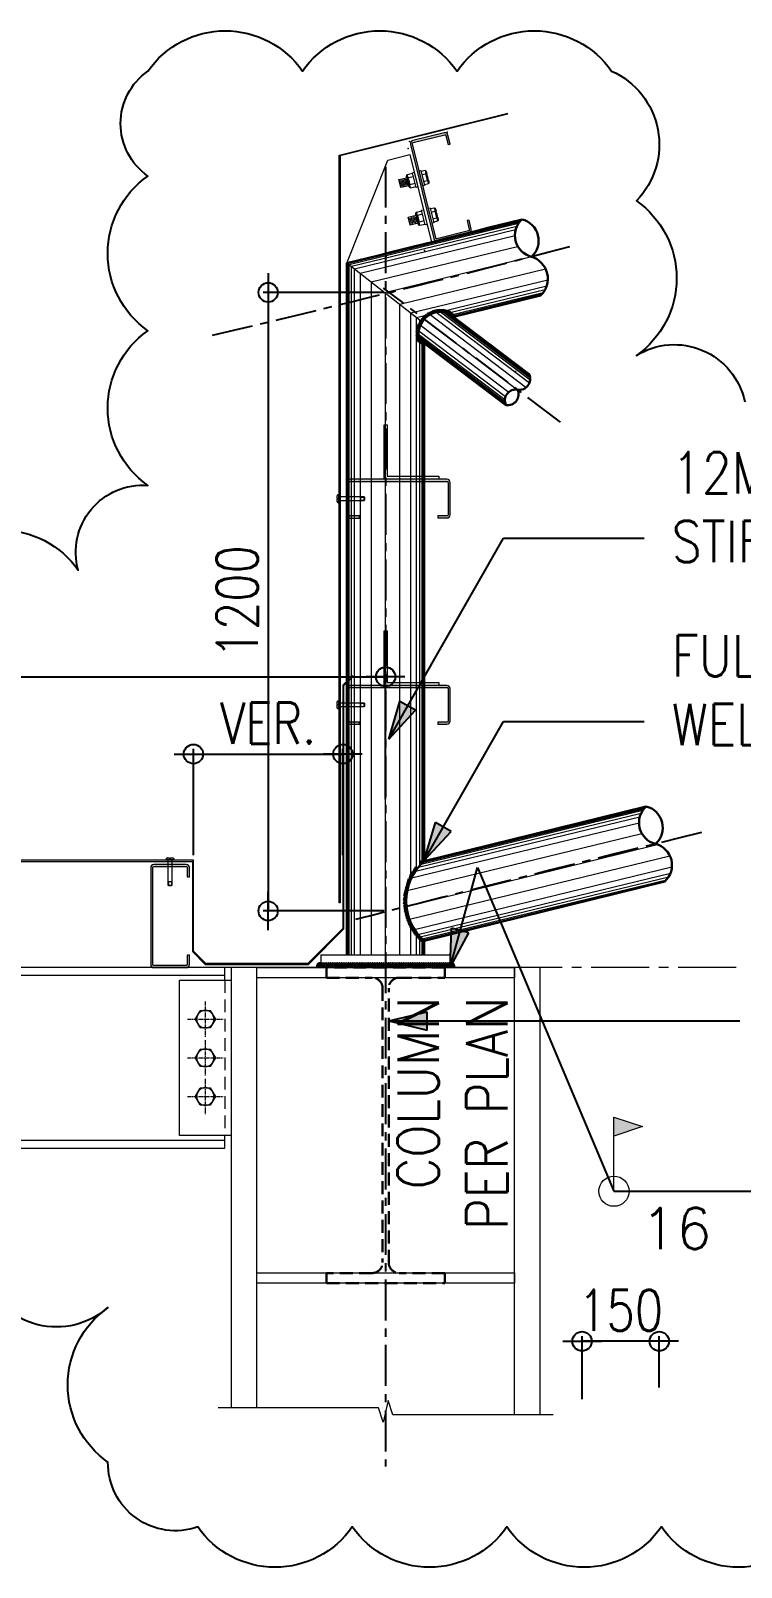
# Model space of a CAD drawing. Header units: millimetres. Extents: x -14320 to 437400, y -59080 to 73710.
# Drawn here: x 26697 to 28076, y -4973 to -1992 of the extents above; entities that cross this region are included whole.
import ezdxf

# ---------------------------------------------------------------- set-up
doc = ezdxf.new("R2010")
doc.units = ezdxf.units.MM
doc.header["$LTSCALE"] = 10
doc.header["$MEASUREMENT"] = 0
for name, pattern in [('CENTER', [50.8, 31.75, -6.35, 6.35, -6.35]), ('CENTER2', [1.125, 0.75, -0.125, 0.125, -0.125]), ('HIDDEN', [0.375, 0.25, -0.125])]:
    doc.linetypes.add(name, pattern=pattern)
for name, color, linetype, lineweight in [('.1 - NUMBER 9', 9, 'Continuous', 9), ('BOLT', 33, 'Continuous', 20), ('CEE STEEL PURLINS', 46, 'Continuous', 15), ('GUTTER', 1, 'Continuous', 15), ('HATCH', 8, 'Continuous', 5), ('HATCH 000', 251, 'Continuous', 5), ('OUTLINE', 1, 'HIDDEN', 15), ('REVCLOUD', 6, 'Continuous', 25), ('S-ANNO-DIMS', 1, 'Continuous', 5), ('S-Anno-Text', 52, 'Continuous', 15), ('S-ANNO-WELD', 1, 'Continuous', 9), ('S-BEAM', 5, 'Continuous', 30), ('S-BEAM-IDEN', 2, 'Continuous', 9), ('S-BRACE', 2, 'Continuous', 9), ('S-DETL-FAST', 40, 'Continuous', 9), ('S-DETL-LN03', 3, 'Continuous', 9), ('S_BOLTS', 252, 'Continuous', 9), ('S_GRID LINES', 252, 'Continuous', 5), ('S_STEEL PLATE', 2, 'Continuous', 15), ('S_STEEL TRUSS', 5, 'Continuous', 30)]:
    doc.layers.add(name, color=color, linetype=linetype, lineweight=lineweight)
doc.layers.add('A-ANNO_DIM', color=1, linetype='Continuous')
doc.layers.add('A-NEW', color=240, linetype='Continuous')
doc.layers.add('GUIDE 001', color=214, linetype='Continuous', lineweight=0, plot=False)
doc.styles.add('1', font='simplex.shx', dxfattribs={"width": 0.85, "height": 40})
doc.styles.add('ROMANS', font='romans.shx', dxfattribs={"width": 0.8, "height": 80})
doc.styles.add('ROMANSX', font='ROMANS.shx', dxfattribs={"height": 0.09375})
doc.dimstyles.new('DDIM 20', dxfattribs={"dimtxt": 80, "dimasz": 0.5, "dimexe": 10, "dimexo": 10, "dimgap": 20, "dimtad": 1, "dimdec": 0, "dimrnd": 1, "dimdsep": 46, "dimtxsty": 'ROMANS', "dimblk1": 'ESCADIM_ARW', "dimblk2": 'ESCADIM_ARW', "dimsah": 1, "dimcen": 5, "dimclrd": 1, "dimclre": 1, "dimclrt": 52, "dimadec": 0, "dimazin": 0, "dimtfac": 1, "dimtdec": 0, "dimtofl": 0, "dimtmove": 0, "dimatfit": 3, "dimldrblk": 'ESCADIM_ARW', "dimfxl": 1, "dimtolj": 1, "dimtzin": 0, "dimarcsym": 0})
doc.dimstyles.new('ESCA_ARW$7', dxfattribs={"dimtxt": 200, "dimasz": 1, "dimexe": 100, "dimexo": 100, "dimgap": 100, "dimtad": 1, "dimdec": 0, "dimrnd": 1, "dimdsep": 46, "dimtxsty": '1', "dimblk1": 'dim_arw', "dimblk2": 'dim_arw', "dimsah": 1, "dimcen": 50, "dimclrd": 1, "dimclre": 256, "dimclrt": 52, "dimadec": 0, "dimazin": 0, "dimtfac": 1, "dimtofl": 0, "dimtmove": 0, "dimatfit": 3, "dimldrblk": 'dim_arw', "dimfxl": 1, "dimtolj": 1, "dimtzin": 0, "dimarcsym": 0})

# ---------------------------------------------------------------- blocks, each defined once
blk = doc.blocks.new('ESCADIM_ARW')
at = {"color": 9}
blk.add_line((75, 0), (-75, 0), dxfattribs=at)
blk.add_circle((0, 0), 37.5, dxfattribs=at)
blk = doc.blocks.new('*D304')
at = {"layer": 'A-ANNO_DIM', "color": 1, "lineweight": -2, "transparency": 16777216}
for p, q in [((27766.6, -4647.3), (27766.6, -4524.9)), ((27916.6, -4624.9), (27916.6, -4524.9)), ((27916.1, -4534.9), (27767.1, -4534.9))]:
    blk.add_line(p, q, dxfattribs=at)
at = {"layer": 'Defpoints', "color": 0, "transparency": 16777216}
for p in [(27766.6, -4534.9), (27916.6, -4634.9), (27766.6, -4657.3)]:
    blk.add_point(p, dxfattribs=at)
at = {"layer": 'A-ANNO_DIM', "color": 1, "lineweight": -2, "transparency": 16777216, "xscale": 0.5, "yscale": 0.5, "zscale": 0.5, "rotation": 180}
blk.add_blockref('ESCADIM_ARW', (27766.6, -4534.9), dxfattribs=at)
at = {"layer": 'A-ANNO_DIM', "color": 1, "lineweight": -2, "transparency": 16777216, "xscale": 0.5, "yscale": 0.5, "zscale": 0.5}
blk.add_blockref('ESCADIM_ARW', (27916.6, -4534.9), dxfattribs=at)
at = {"layer": 'A-ANNO_DIM', "color": 52, "transparency": 16777216, "insert": (27841.6, -4474.9), "char_height": 80, "attachment_point": 5, "style": 'ROMANS'}
blk.add_mtext('\\A1;150', dxfattribs=at)
blk = doc.blocks.new('dim_arw')
h = blk.add_hatch(color=256)
h.paths.add_polyline_path([(-125.6, 29.5), (0, 0), (-125.6, -29.5, -0.115681), (-132.5, 0, -0.115681)])
h.paths.add_polyline_path([(-249, 58.4), (-125.6, 29.5, 0.115681), (-132.5, 0, 0.115681), (-125.6, -29.5), (-249, -58.4)])
for p, q in [((0, 0), (-249, 58.4)), ((-249, 58.4), (-249, -58.4)), ((0, 0), (-249, -58.4))]:
    blk.add_line(p, q)
blk = doc.blocks.new('EXT', base_point=(6.5784, 3.6597))
for p, q in [((6.5734, 3.6697), (6.5834, 3.6697)), ((6.5734, 3.6697), (6.5734, 3.6597)), ((6.5834, 3.6697), (6.5734, 3.6697)), ((6.5734, 3.6663), (6.5834, 3.6663)), ((6.5734, 3.663), (6.5834, 3.663)), ((6.5734, 3.6597), (6.5834, 3.6597)), ((6.575, 3.668), (6.5818, 3.668)), ((6.575, 3.6647), (6.5818, 3.6647)), ((6.575, 3.6613), (6.5818, 3.6613)), ((6.5834, 3.6597), (6.5834, 3.6697))]:
    blk.add_line(p, q)
blk = doc.blocks.new('BOLT', base_point=(6.579, 3.6798))
for p, q in [((6.571, 3.6847), (6.571, 3.6798)), ((6.575, 3.6847), (6.571, 3.6847)), ((6.575, 3.6858), (6.573, 3.6858)), ((6.575, 3.6798), (6.575, 3.6858)), ((6.575, 3.6858), (6.583, 3.6858)), ((6.575, 3.6847), (6.583, 3.6847)), ((6.585, 3.6858), (6.583, 3.6858)), ((6.583, 3.6798), (6.583, 3.6858)), ((6.587, 3.6847), (6.583, 3.6847)), ((6.587, 3.6798), (6.587, 3.6847))]:
    blk.add_line(p, q)
for centre, radius, start, end in [((6.573, 3.6833), 0.00241, 33.9696, 146.0304), ((6.579, 3.6777), 0.00805, 60.2058, 119.7942), ((6.585, 3.6833), 0.00241, 33.9696, 146.0304)]:
    blk.add_arc(centre, radius, start, end)
blk = doc.blocks.new('NUT20')
for p, q in [((0.0185, 0.0045), (-0.0185, 0.0045)), ((-0.0185, 0.0045), (-0.0185, 0)), ((-0.0185, 0), (0.0185, 0)), ((0.0185, 0), (0.0185, 0.0045))]:
    blk.add_line(p, q)
for name, p, xscale, yscale, zscale in [('EXT', (0, 0.0205), 2, 2, 2), ('BOLT', (0, 0.0045), 2.125, 2.666666666666667, 2.125)]:
    blk.add_blockref(name, p, dxfattribs=dict(xscale=xscale, yscale=yscale, zscale=zscale))
blk = doc.blocks.new('*D305')
at = {"layer": 'A-ANNO_DIM', "color": 1, "lineweight": -2, "transparency": 16777216}
for p, q in [((27382.6, -2500.1), (27147.4, -2500.1)), ((27157.4, -2500.6), (27157.4, -3699.6)), ((27382.6, -3700.1), (27147.4, -3700.1))]:
    blk.add_line(p, q, dxfattribs=at)
at = {"layer": 'Defpoints', "color": 0, "transparency": 16777216}
for p in [(27392.6, -2500.1), (27157.4, -3700.1), (27392.6, -3700.1)]:
    blk.add_point(p, dxfattribs=at)
at = {"layer": 'A-ANNO_DIM', "color": 1, "lineweight": -2, "transparency": 16777216, "xscale": 0.5, "yscale": 0.5, "zscale": 0.5}
for p, rotation in [((27157.4, -2500.1), 90), ((27157.4, -3700.1), 270)]:
    blk.add_blockref('ESCADIM_ARW', p, dxfattribs=dict(at, rotation=rotation))
at = {"layer": 'A-ANNO_DIM', "color": 52, "transparency": 16777216, "insert": (27097.4, -3100.1), "char_height": 80, "attachment_point": 5, "rotation": 90, "style": 'ROMANS'}
blk.add_mtext('\\A1;1200', dxfattribs=at)
blk = doc.blocks.new('HBOLTP')
at = {"color": 0, "linetype": 'ByBlock'}
blk.add_lwpolyline([(-0.25, 0.433), (-0.5, 0), (-0.25, -0.433), (0.25, -0.433), (0.5, 0), (0.25, 0.433)], close=True, dxfattribs=at)
blk.add_circle((0, 0), 0.433, dxfattribs=at)
blk = doc.blocks.new('*D306')
at = {"layer": 'A-ANNO_DIM', "color": 1, "lineweight": -2, "transparency": 16777216}
for p, q in [((27012.4, -3591.8), (27012.4, -3385.7)), ((27012.9, -3395.7), (27301.9, -3395.7)), ((27302.4, -3591.8), (27302.4, -3385.7))]:
    blk.add_line(p, q, dxfattribs=at)
at = {"layer": 'Defpoints', "color": 0, "transparency": 16777216}
for p in [(27302.4, -3395.7), (27012.4, -3601.8), (27302.4, -3601.8)]:
    blk.add_point(p, dxfattribs=at)
at = {"layer": 'A-ANNO_DIM', "color": 1, "lineweight": -2, "transparency": 16777216, "xscale": 0.5, "yscale": 0.5, "zscale": 0.5, "rotation": 180}
blk.add_blockref('ESCADIM_ARW', (27012.4, -3395.7), dxfattribs=at)
at = {"layer": 'A-ANNO_DIM', "color": 1, "lineweight": -2, "transparency": 16777216, "xscale": 0.5, "yscale": 0.5, "zscale": 0.5}
blk.add_blockref('ESCADIM_ARW', (27302.4, -3395.7), dxfattribs=at)
at = {"layer": 'A-ANNO_DIM', "color": 52, "transparency": 16777216, "insert": (27157.4, -3335.7), "char_height": 80, "attachment_point": 5, "style": 'ROMANS'}
blk.add_mtext('\\A1;VER.', dxfattribs=at)
blk = doc.blocks.new('*D307')
at = {"layer": 'A-ANNO_DIM', "color": 1, "lineweight": -2, "transparency": 16777216}
for p, q in [((23785.4, -3491.4), (23785.4, -3235.7)), ((23785.9, -3245.7), (27384.9, -3245.7)), ((27385.4, -3483.4), (27385.4, -3235.7))]:
    blk.add_line(p, q, dxfattribs=at)
at = {"layer": 'Defpoints', "color": 0, "transparency": 16777216}
for p in [(27385.4, -3245.7), (23785.4, -3501.4), (27385.4, -3493.4)]:
    blk.add_point(p, dxfattribs=at)
at = {"layer": 'A-ANNO_DIM', "color": 1, "lineweight": -2, "transparency": 16777216, "xscale": 0.5, "yscale": 0.5, "zscale": 0.5, "rotation": 180}
blk.add_blockref('ESCADIM_ARW', (23785.4, -3245.7), dxfattribs=at)
at = {"layer": 'A-ANNO_DIM', "color": 1, "lineweight": -2, "transparency": 16777216, "xscale": 0.5, "yscale": 0.5, "zscale": 0.5}
blk.add_blockref('ESCADIM_ARW', (27385.4, -3245.7), dxfattribs=at)
at = {"layer": 'A-ANNO_DIM', "color": 52, "transparency": 16777216, "insert": (25585.4, -3185.7), "char_height": 80, "attachment_point": 5, "style": 'ROMANS'}
blk.add_mtext('\\A1;3600', dxfattribs=at)

msp = doc.modelspace()

# ---------------------------------------------------------------- hatches: boundary and pattern name
at = {"layer": 'HATCH'}
h = msp.add_hatch(dxfattribs=at)
h.set_pattern_fill('ANSI37', color=256, scale=15, angle=30, style=0)
h.set_pattern_definition([(75, (17023.0086, -4755.6506), (-1.81111092, 0.4852857), []), (165, (17023.0086, -4755.6506), (-0.4852857, -1.81111092), [])])
h.paths.add_polyline_path([(27523.1, -2545.7), (27522.8, -2545.5), (27516.5, -2547), (27516.9, -2547.3)])
h.paths.add_polyline_path([(27522.8, -2545.5), (27521.2, -2544.2), (27514.9, -2545.8), (27516.5, -2547)])
h.paths.add_polyline_path([(27521.2, -2544.2), (27518.8, -2542.4), (27512.5, -2544), (27514.9, -2545.8)])
h.paths.add_polyline_path([(27513.9, -2538.8), (27507.7, -2540.3), (27512.5, -2544), (27518.8, -2542.4)])
h.paths.add_polyline_path([(27509.7, -2535.6, 0.018309), (27506.4, -2534.5), (27493.9, -2537.5, -0.079299), (27507.3, -2540), (27507.7, -2540.3), (27513.9, -2538.8)])
h.paths.add_polyline_path([(27506.4, -2534.5, 0.269665), (27459.3, -2545.9), (27471.8, -2542.9, -0.134417), (27493.9, -2537.5)])
h.paths.add_polyline_path([(27471.8, -2542.9), (27459.3, -2545.9, 0.020029), (27456.6, -2548.7), (27460.6, -2551.7, -0.082865)])
h.paths.add_polyline_path([(27460.6, -2551.7), (27456.6, -2548.7, 0.038401), (27452.2, -2554.6), (27456.1, -2557.7, -0.043373)])
h.paths.add_polyline_path([(27452.2, -2554.6, 0.005949), (27451.6, -2555.5), (27451.6, -2567.4, -0.062748), (27456.1, -2557.7)])
h.paths.add_polyline_path([(27451.6, -2555.5, 0.083605), (27445.6, -2570.4), (27445.6, -2590.9, 0.017998), (27446.5, -2594.3), (27451.6, -2598.1), (27451.6, -2591.9), (27450.8, -2591.3, -0.141033), (27451.6, -2567.4)])
h.paths.add_polyline_path([(27445.6, -2570.4, 0.107841), (27445.6, -2590.9)])
h.paths.add_polyline_path([(27456.2, -2595.4), (27451.6, -2591.9), (27451.6, -2598.1), (27456.2, -2601.7)])
h.paths.add_polyline_path([(27458.6, -2597.2), (27456.2, -2595.4), (27456.2, -2601.7), (27458.6, -2603.5)])
h.paths.add_polyline_path([(27460.2, -2598.4), (27458.6, -2597.2), (27458.6, -2603.5), (27460.2, -2604.7)])
h.paths.add_polyline_path([(27460.4, -2598.6), (27460.2, -2598.4), (27460.2, -2604.7), (27460.4, -2604.8)])
h = msp.add_hatch(dxfattribs=at)
h.set_pattern_fill('ANSI37', color=256, scale=15, angle=30, style=0)
h.set_pattern_definition([(75, (-16798.5954, -8277.911), (-1.811110924, 0.48528571), []), (165, (-16798.5954, -8277.911), (-0.48528571, -1.811110924), [])])
h.paths.add_polyline_path([(27460.4, -3598.4), (27460.2, -3598.4), (27460.2, -3603.7, -0.000741), (27460.4, -3603.5)])
h.paths.add_polyline_path([(27460.2, -3598.4), (27458.6, -3598.8), (27458.6, -3605.2, -0.005258), (27460.2, -3603.7)])
h.paths.add_polyline_path([(27458.6, -3598.8), (27458, -3599, 0.005544), (27456.2, -3600.5), (27456.2, -3607.4, -0.007789), (27458.6, -3605.2)])
h.paths.add_polyline_path([(27456.2, -3600.5, 0.015021), (27451.6, -3605), (27451.6, -3612.2, -0.016512), (27456.2, -3607.4)])
h.paths.add_polyline_path([(27445.6, -3619.5), (27445.6, -3611.5, 0.04521), (27434.5, -3627.4), (27434.5, -3638.3, -0.053444)])
h.paths.add_polyline_path([(27434.5, -3638.3), (27434.5, -3627.4, 0.159397), (27420.9, -3692.8, -0.00002), (27425.8, -3691.6, -0.133949)])
h.paths.add_polyline_path([(27425.8, -3691.6, 0.00002), (27420.9, -3692.8, 0.102295), (27434.5, -3734.2), (27434.5, -3723.2, -0.080596)])
h.paths.add_polyline_path([(27434.5, -3723.2), (27434.5, -3734.2, 0.04521), (27445.6, -3750.1), (27445.6, -3742, -0.053444)])
h.paths.add_polyline_path([(27445.6, -3742), (27445.6, -3750.1, 0.020527), (27451.6, -3756.6), (27451.6, -3749.3, -0.022946)])
h.paths.add_polyline_path([(27456.2, -3754.2, -0.016512), (27451.6, -3749.3), (27451.6, -3756.6, 0.015021), (27456.2, -3761)])
h.paths.add_polyline_path([(27458.6, -3756.4, -0.007789), (27456.2, -3754.2), (27456.2, -3761, 0.007143), (27458.6, -3763)])
h.paths.add_polyline_path([(27460.2, -3757.8, -0.005258), (27458.6, -3756.4), (27458.6, -3763, 0.001654), (27459.1, -3763.5), (27460.2, -3763.2)])
h.paths.add_polyline_path([(27460.4, -3758, -0.000741), (27460.2, -3757.8), (27460.2, -3763.2), (27460.4, -3763.2)])
h = msp.add_hatch(dxfattribs=at)
h.set_pattern_fill('ANSI37', color=256, scale=20, style=0)
h.set_pattern_definition([(45, (-16804.5954, -8277.911), (-1.76776695, 1.76776695), []), (135, (-16804.5954, -8277.911), (-1.76776695, -1.76776695), [])])
h.paths.add_polyline_path([(27510.4, -3799.9), (27385.4, -3799.9), (27385.4, -3809.9), (27510.4, -3809.9)])
h.paths.add_polyline_path([(27510.4, -3799.9), (27510.4, -3809.9), (27520.4, -3809.9, 0.414214)])
edge = h.paths.add_edge_path()
edge.add_arc((27260.4, -3809.9), 10, 90, 180)
edge.add_line((27250.4, -3809.9), (27385.4, -3809.9))
edge.add_line((27385.4, -3809.9), (27385.4, -3799.9))
edge.add_line((27385.4, -3799.9), (27260.4, -3799.9))
at = {"layer": 'HATCH 000'}
h = msp.add_hatch(color=33, dxfattribs=at)
edge = h.paths.add_edge_path()
edge.add_line((27510.6, -2212.2), (27506.3, -2194.7))
edge.add_arc((27500.5, -2196.1), 6, 13.931, 103.931)
edge.add_line((27499, -2190.3), (27437.9, -2205.5))
edge.add_arc((27439.3, -2211.3), 6, 103.931, 193.931)
edge.add_line((27433.5, -2212.8), (27478.8, -2395.3))
edge.add_arc((27484.6, -2393.9), 6, 193.931, 283.931)
edge.add_line((27486, -2399.7), (27547.2, -2384.6))
edge.add_arc((27545.8, -2378.7), 6, 283.931, 373.931)
edge.add_line((27551.6, -2377.3), (27547.3, -2359.8))
edge.add_line((27547.3, -2359.8), (27543.4, -2360.8))
edge.add_line((27543.4, -2360.8), (27547.7, -2378.2))
edge.add_arc((27545.8, -2378.7), 2, -76.069, 13.931, ccw=False)
edge.add_line((27546.2, -2380.7), (27485.1, -2395.8))
edge.add_arc((27484.6, -2393.9), 2, 193.931, 283.931, ccw=False)
edge.add_line((27482.7, -2394.4), (27437.4, -2211.8))
edge.add_arc((27439.3, -2211.3), 2, 103.931, 193.931, ccw=False)
edge.add_line((27438.8, -2209.4), (27500, -2194.2))
edge.add_arc((27500.5, -2196.1), 2, 13.931, 103.931, ccw=False)
edge.add_line((27502.4, -2195.7), (27506.7, -2213.1))
edge.add_line((27506.7, -2213.1), (27510.6, -2212.2))
h = msp.add_hatch(color=33, dxfattribs=at)
edge = h.paths.add_edge_path()
edge.add_line((27486.5, -2937.6), (27504.5, -2937.6))
edge.add_arc((27504.5, -2931.6), 6, 270.0038, 360.0038)
edge.add_line((27510.5, -2931.6), (27510.5, -2868.6))
edge.add_arc((27504.5, -2868.6), 6, 0.0038, 90.0038)
edge.add_line((27504.5, -2862.6), (27316.4, -2862.6))
edge.add_arc((27316.4, -2868.6), 6, 90.0038, 180.0038)
edge.add_line((27310.4, -2868.6), (27310.4, -2931.6))
edge.add_arc((27316.4, -2931.6), 6, 180.0038, 270.0038)
edge.add_line((27316.4, -2937.7), (27334.4, -2937.7))
edge.add_line((27334.4, -2937.7), (27334.4, -2933.6))
edge.add_line((27334.4, -2933.6), (27316.4, -2933.6))
edge.add_arc((27316.4, -2931.6), 2, 180.0038, 270.0038, ccw=False)
edge.add_line((27314.4, -2931.6), (27314.4, -2868.6))
edge.add_arc((27316.4, -2868.6), 2, 90.0038, 180.0038, ccw=False)
edge.add_line((27316.4, -2866.6), (27504.5, -2866.6))
edge.add_arc((27504.5, -2868.6), 2, 0.0038, 90.0038, ccw=False)
edge.add_line((27506.5, -2868.6), (27506.5, -2931.6))
edge.add_arc((27504.5, -2931.6), 2, -89.9962, 0.0038, ccw=False)
edge.add_line((27504.5, -2933.6), (27486.5, -2933.6))
edge.add_line((27486.5, -2933.6), (27486.5, -2937.6))
h = msp.add_hatch(color=33, dxfattribs=at)
edge = h.paths.add_edge_path()
edge.add_line((27486.5, -3337.6), (27504.5, -3337.6))
edge.add_arc((27504.5, -3331.6), 6, 270.0038, 360.0038)
edge.add_line((27510.5, -3331.6), (27510.5, -3268.6))
edge.add_arc((27504.5, -3268.6), 6, 0.0038, 90.0038)
edge.add_line((27504.5, -3262.6), (27316.4, -3262.6))
edge.add_arc((27316.4, -3268.6), 6, 90.0038, 180.0038)
edge.add_line((27310.4, -3268.6), (27310.4, -3331.6))
edge.add_arc((27316.4, -3331.6), 6, 180.0038, 270.0038)
edge.add_line((27316.4, -3337.7), (27334.4, -3337.7))
edge.add_line((27334.4, -3337.7), (27334.4, -3333.6))
edge.add_line((27334.4, -3333.6), (27316.4, -3333.6))
edge.add_arc((27316.4, -3331.6), 2, 180.0038, 270.0038, ccw=False)
edge.add_line((27314.4, -3331.6), (27314.4, -3268.6))
edge.add_arc((27316.4, -3268.6), 2, 90.0038, 180.0038, ccw=False)
edge.add_line((27316.4, -3266.6), (27504.5, -3266.6))
edge.add_arc((27504.5, -3268.6), 2, 0.0038, 90.0038, ccw=False)
edge.add_line((27506.5, -3268.6), (27506.5, -3331.6))
edge.add_arc((27504.5, -3331.6), 2, -89.9962, 0.0038, ccw=False)
edge.add_line((27504.5, -3333.6), (27486.5, -3333.6))
edge.add_line((27486.5, -3333.6), (27486.5, -3337.6))
h = msp.add_hatch(color=33, dxfattribs=at)
edge = h.paths.add_edge_path()
edge.add_line((27004.4, -3633.8), (27004.4, -3615.8))
edge.add_arc((26998.4, -3615.8), 6, 0.0038, 90.0038)
edge.add_line((26998.4, -3609.8), (26935.4, -3609.8))
edge.add_arc((26935.4, -3615.8), 6, 90.0038, 180.0038)
edge.add_line((26929.4, -3615.8), (26929.4, -3803.9))
edge.add_arc((26935.4, -3803.9), 6, 180.0038, 270.0038)
edge.add_line((26935.4, -3809.9), (26998.4, -3809.9))
edge.add_arc((26998.4, -3803.9), 6, 270.0038, 360.0038)
edge.add_line((27004.4, -3803.9), (27004.4, -3785.9))
edge.add_line((27004.4, -3785.9), (27000.4, -3785.9))
edge.add_line((27000.4, -3785.9), (27000.4, -3803.9))
edge.add_arc((26998.4, -3803.9), 2, -89.9962, 0.0038, ccw=False)
edge.add_line((26998.4, -3805.9), (26935.4, -3805.9))
edge.add_arc((26935.4, -3803.9), 2, 180.0038, 270.0038, ccw=False)
edge.add_line((26933.4, -3803.9), (26933.4, -3615.8))
edge.add_arc((26935.4, -3615.8), 2, 90.0038, 180.0038, ccw=False)
edge.add_line((26935.4, -3613.8), (26998.4, -3613.8))
edge.add_arc((26998.4, -3615.8), 2, 0.0038, 90.0038, ccw=False)
edge.add_line((27000.4, -3615.8), (27000.4, -3633.8))
edge.add_line((27000.4, -3633.8), (27004.4, -3633.8))

# ---------------------------------------------------------------- linework, layer by layer
at = {"layer": '.1 - NUMBER 9', "color": 1}
msp.add_lwpolyline([(27710.4, -4677.9), (27399.3, -4677.9), (27390.1, -4650.1), (27380.7, -4691.8), (27371.5, -4664), (27060.4, -4664)], dxfattribs=at)
at = {"layer": 'A-NEW', "color": 253, "linetype": 'CENTER', "ltscale": 0.25}
msp.add_line((27385.4, -2256.1), (27385.4, -4777.9), dxfattribs=at)
msp.add_lwpolyline([(27724.7, -2751.8), (27381.4, -2491.6)], dxfattribs=at)
for centre, radius, start, end in [((19534.3, 29175.3), 32635.6, 283.31351, 284.57383), ((42849.5, -64001.3), 62250.8, 103.802241, 104.439525)]:
    msp.add_arc(centre, radius, start, end, dxfattribs=at)
at = {"layer": 'BOLT', "color": 253}
for p, q in [((27290.9, -2895), (27290.9, -2899.3)), ((27290.9, -2899.3), (27293.5, -2899.3)), ((27293.5, -2901), (27290.9, -2901)), ((27290.9, -2901), (27290.9, -2905.2)), ((27293.5, -2899.3), (27293.5, -2901)), ((27294.4, -2892.2), (27293.7, -2892.2)), ((27294.4, -2908), (27293.7, -2908)), ((27294.4, -2908), (27294.4, -2892.2)), ((27295.1, -2896.1), (27343.4, -2896.1)), ((27343.4, -2904.1), (27295.1, -2904.1)), ((27336.4, -2896.1), (27336.4, -2904.1)), ((27343.4, -2896.1), (27344.4, -2897.1)), ((27343.4, -2896.1), (27343.4, -2904.1)), ((27344.4, -2903.1), (27343.4, -2904.1)), ((27344.4, -2897.1), (27344.4, -2903.1)), ((27290.9, -3295), (27290.9, -3299.3)), ((27290.9, -3299.3), (27293.5, -3299.3)), ((27293.5, -3301), (27290.9, -3301)), ((27290.9, -3301), (27290.9, -3305.2)), ((27293.5, -3299.3), (27293.5, -3301)), ((27294.4, -3292.2), (27293.7, -3292.2)), ((27294.4, -3308), (27293.7, -3308)), ((27294.4, -3308), (27294.4, -3292.2)), ((27295.2, -3296.1), (27343.4, -3296.1)), ((27343.4, -3304.1), (27295.2, -3304.1)), ((27336.4, -3296.1), (27336.4, -3304.1)), ((27343.4, -3296.1), (27344.4, -3297.1)), ((27343.4, -3296.1), (27343.4, -3304.1)), ((27344.4, -3303.1), (27343.4, -3304.1)), ((27344.4, -3297.1), (27344.4, -3303.1)), ((26959, -3600.8), (26959, -3600.1)), ((26974.8, -3600.8), (26959, -3600.8)), ((26961.8, -3597.3), (26966, -3597.3)), ((26962.9, -3601.5), (26962.9, -3649.8)), ((26966, -3597.3), (26966, -3599.9)), ((26966, -3599.9), (26967.7, -3599.9)), ((26967.7, -3599.9), (26967.7, -3597.3)), ((26967.7, -3597.3), (26972, -3597.3)), ((26970.9, -3649.8), (26970.9, -3601.5)), ((26974.8, -3600.8), (26974.8, -3600.1)), ((26962.9, -3642.8), (26970.9, -3642.8)), ((26962.9, -3649.8), (26963.9, -3650.8)), ((26962.9, -3649.8), (26970.9, -3649.8)), ((26963.9, -3650.8), (26969.9, -3650.8)), ((26969.9, -3650.8), (26970.9, -3649.8))]:
    msp.add_line(p, q, dxfattribs=at)
at = {"layer": 'BOLT', "color": 253, "linetype": 'HIDDEN'}
for p, q in [((27336.4, -2897.1), (27343.4, -2897.1)), ((27336.4, -2903.1), (27343.4, -2903.1)), ((27336.4, -3297.1), (27343.4, -3297.1)), ((27336.4, -3303.1), (27343.4, -3303.1)), ((26963.9, -3642.8), (26963.9, -3649.8)), ((26969.9, -3642.8), (26969.9, -3649.8))]:
    msp.add_line(p, q, dxfattribs=at)
at = {"layer": 'BOLT', "color": 253}
for centre, radius, start, end in [((27293.7, -2895), 2.8, 90.0484, 179.947), ((27293.7, -2905.2), 2.8, 180.0527, 269.951), ((27295.1, -2895.4), 0.766, 180.2898, 260.5137), ((27295.1, -2904.9), 0.766, 99.4861, 179.7091), ((27293.7, -3295), 2.8, 90.0484, 179.947), ((27293.7, -3305.2), 2.8, 180.0527, 269.951), ((27295.2, -3295.4), 0.766, 180.2898, 260.5137), ((27295.2, -3304.9), 0.766, 99.4861, 179.7091), ((26961.8, -3600.1), 2.8, 90.053, 179.9516), ((26962.1, -3601.5), 0.766, 9.4863, 89.7102), ((26971.6, -3601.5), 0.766, 90.2909, 170.5139), ((26972, -3600.1), 2.8, 0.049, 89.9473)]:
    msp.add_arc(centre, radius, start, end, dxfattribs=at)
at = {"layer": 'CEE STEEL PURLINS'}
for points in [[(27510.6, -2212.2), (27506.3, -2194.7, 0.414214), (27499, -2190.3), (27437.9, -2205.5, 0.414214), (27433.5, -2212.8), (27478.8, -2395.3, 0.414214), (27486, -2399.7), (27547.2, -2384.6, 0.414214), (27551.6, -2377.3), (27547.3, -2359.8), (27543.4, -2360.8), (27547.7, -2378.2, -0.414214), (27546.2, -2380.7), (27485.1, -2395.8, -0.414214), (27482.7, -2394.4), (27437.4, -2211.8, -0.414214), (27438.8, -2209.4), (27500, -2194.2, -0.414214), (27502.4, -2195.7), (27506.7, -2213.1), (27510.6, -2212.2)], [(27486.5, -2937.6), (27504.5, -2937.6, 0.414214), (27510.5, -2931.6), (27510.5, -2868.6, 0.414214), (27504.5, -2862.6), (27316.4, -2862.6, 0.414214), (27310.4, -2868.6), (27310.4, -2931.6, 0.414214), (27316.4, -2937.7), (27334.4, -2937.7), (27334.4, -2933.6), (27316.4, -2933.6, -0.414214), (27314.4, -2931.6), (27314.4, -2868.6, -0.414214), (27316.4, -2866.6), (27504.5, -2866.6, -0.414214), (27506.5, -2868.6), (27506.5, -2931.6, -0.414214), (27504.5, -2933.6), (27486.5, -2933.6), (27486.5, -2937.6)], [(27486.5, -3337.6), (27504.5, -3337.6, 0.414214), (27510.5, -3331.6), (27510.5, -3268.6, 0.414214), (27504.5, -3262.6), (27316.4, -3262.6, 0.414214), (27310.4, -3268.6), (27310.4, -3331.6, 0.414214), (27316.4, -3337.7), (27334.4, -3337.7), (27334.4, -3333.6), (27316.4, -3333.6, -0.414214), (27314.4, -3331.6), (27314.4, -3268.6, -0.414214), (27316.4, -3266.6), (27504.5, -3266.6, -0.414214), (27506.5, -3268.6), (27506.5, -3331.6, -0.414214), (27504.5, -3333.6), (27486.5, -3333.6), (27486.5, -3337.6)], [(27004.4, -3633.8), (27004.4, -3615.8, 0.414214), (26998.4, -3609.8), (26935.4, -3609.8, 0.414214), (26929.4, -3615.8), (26929.4, -3803.9, 0.414214), (26935.4, -3809.9), (26998.4, -3809.9, 0.414214), (27004.4, -3803.9), (27004.4, -3785.9), (27000.4, -3785.9), (27000.4, -3803.9, -0.414214), (26998.4, -3805.9), (26935.4, -3805.9, -0.414214), (26933.4, -3803.9), (26933.4, -3615.8, -0.414214), (26935.4, -3613.8), (26998.4, -3613.8, -0.414214), (27000.4, -3615.8), (27000.4, -3633.8), (27004.4, -3633.8)]]:
    msp.add_lwpolyline(points, format="xyb", dxfattribs=at)
at = {"layer": 'GUIDE 001'}
for p in [(27504.8, -2188.9), (27428.9, -2221.1), (27432, -2206.9), (27553, -2383.1), (27480.2, -2401.2), (27386.6, -2430.6), (27460.7, -2418.7), (27637.2, -2653.6)]:
    msp.add_point(p, dxfattribs=at)
at = {"layer": 'GUTTER'}
for points in [[(27622.9, -2154.4), (27297.4, -2235.2), (27297.4, -3684.1), (27295.4, -3684.1), (27295.4, -2233.6), (27622.5, -2152.5)], [(23603, -3603.4), (23603, -3503.4), (23967.8, -3503.4), (23967.8, -3603.8), (27010.4, -3603.8), (27010.4, -3778.9), (27035.4, -3803.9), (27235.4, -3803.9), (27304.4, -3734.9), (27304.4, -3262.6), (27322.1, -3244.9), (27320.7, -3243.5), (27302.4, -3261.8), (27302.4, -3734.1), (27234.6, -3801.9), (27036.2, -3801.9), (27012.4, -3778.1), (27012.4, -3601.8), (23969.8, -3601.8), (23969.8, -3501.4), (23601, -3501.4), (23601, -3603.4), (23603, -3603.4)]]:
    msp.add_lwpolyline(points, dxfattribs=at)
at = {"layer": 'HATCH', "color": 250}
for p, q in [((27647, -2361.5), (27310.4, -2443.1)), ((27645.3, -2363.5), (27312, -2444.4)), ((27643.2, -2366.4), (27314.3, -2446.2)), ((27640.1, -2372), (27319, -2449.9)), ((27637.7, -2378.7), (27324.9, -2454.6)), ((27636.7, -2390.4), (27336.1, -2463.3)), ((27641.3, -2411.4), (27357.6, -2480.3)), ((27456.1, -2557.7), (27310.4, -2443.2)), ((27310.6, -3785.3), (27310.6, -2443.3)), ((27668.6, -2430.9), (27384.1, -2501.1)), ((27312.2, -3784.9), (27312.2, -2444.6)), ((27314.6, -3784.9), (27314.6, -2446.4)), ((27319.2, -3784.9), (27319.2, -2450.1)), ((27325.2, -3784.9), (27325.2, -2454.8)), ((27336.3, -3784.9), (27336.3, -2463.5)), ((27695.7, -2454.9), (27412.7, -2523.6)), ((27357.9, -3784.9), (27357.9, -2480.5)), ((27385.4, -3784.9), (27385.4, -2502.1)), ((27700.3, -2476), (27434.3, -2540.5)), ((27698.1, -2487.9), (27493.9, -2537.5)), ((27695.1, -2494.8), (27507.7, -2540.3)), ((27691.3, -2500.5), (27512.5, -2544)), ((27688.8, -2503.5), (27514.9, -2545.8)), ((27412.9, -3784.9), (27412.9, -2523.7)), ((27686.5, -2505.7), (27516.5, -2547)), ((27434.5, -3638.3), (27434.5, -2540.7)), ((27471.8, -2542.9), (27445.4, -2549.3)), ((27445.6, -3619.5), (27445.6, -2549.4)), ((27451.6, -2567.4), (27451.6, -2554.1)), ((27453.1, -2563.3), (27624.7, -2693.3)), ((27460.6, -2551.7), (27641.5, -2688.7)), ((27471.7, -2542.8), (27658.2, -2684.2)), ((27483.7, -2538.4), (27664.6, -2675.5)), ((27491.7, -2537.5), (27666, -2669.6)), ((27496.9, -2537.7), (27666, -2665.8)), ((27501.8, -2538.4), (27665.4, -2662.4)), ((27504.7, -2539.2), (27664.8, -2660.5)), ((27507, -2539.9), (27664.2, -2659.1)), ((27449.5, -2581), (27616.9, -2707.9)), ((27449.7, -2584.9), (27616.9, -2711.7)), ((27449.9, -2574.4), (27618.3, -2702)), ((27450.2, -2588.2), (27617.5, -2715.1)), ((27450.5, -2589.9), (27618.1, -2717)), ((27450.8, -2591.1), (27618.7, -2718.4)), ((27451.6, -3612.2), (27451.6, -2591.9)), ((27456.2, -3607.4), (27456.2, -2595.4)), ((27458.6, -3605.2), (27458.6, -2597.2)), ((27460.2, -3603.7), (27460.2, -2598.4)), ((27443.3, -3622.7), (27878.8, -3517.2)), ((27449, -3615.2), (27881.4, -3510.4)), ((27454.5, -3609.1), (27884.6, -3504.8)), ((27457.8, -3605.9), (27886.8, -3501.9)), ((27460.3, -3603.6), (27888.6, -3499.8)), ((27435.5, -3636.1), (27877.2, -3529)), ((27425.8, -3691.2), (27912.2, -3570.9)), ((27427.4, -3660.2), (27882.8, -3549.8)), ((27431.5, -3715.9), (27937.3, -3593.3)), ((27441.2, -3735.7), (27941.1, -3614.5)), ((27448.2, -3745.4), (27938.4, -3626.6)), ((27452.6, -3750.5), (27934.9, -3633.6)), ((27456.4, -3754.4), (27930.5, -3639.5)), ((27458.5, -3756.3), (27927.4, -3642.6)), ((27434.5, -3784.9), (27434.5, -3723.2)), ((27445.6, -3784.9), (27445.6, -3742)), ((27451.6, -3784.9), (27451.6, -3749.3)), ((27456.2, -3784.9), (27456.2, -3754.2)), ((27458.6, -3784.9), (27458.6, -3756.4)), ((27460.2, -3784.9), (27460.2, -3757.8))]:
    msp.add_line(p, q, dxfattribs=at)
at = {"layer": 'HATCH'}
for centre, start, end in [((27260.4, -3809.9), 90, 180), ((27510.4, -3809.9), 0, 90)]:
    msp.add_arc(centre, 10, start, end, dxfattribs=at)
at = {"layer": 'OUTLINE', "linetype": 'HIDDEN', "ltscale": 10}
msp.add_line((27073.4, -3834.1), (27073.4, -4136), dxfattribs=at)
at = {"layer": 'REVCLOUD', "ltscale": 0.05}
for points in [[(26924, -2070.5, -0.520567), (27224, -2070.5, -0.520567), (27524, -2070.5, -0.520567), (27824, -2070.5, -0.520567), (27872.1, -2322.4, -0.520567), (27872.1, -2622.4, -0.520567), (28082.5, -2712, -0.520567)], [(24388.8, -3039, -0.520567), (24688.8, -3039, -0.520567), (24988.8, -3039, -0.520567), (25288.8, -3039, -0.520567), (25588.8, -3039, -0.520567), (25888.8, -3039, -0.520567), (26188.8, -3039, -0.520567), (26488.8, -3039, -0.520567), (26788.8, -3039, -0.520567), (26924, -2874.3, -0.520567), (26924, -2574.3, -0.520567), (26924, -2274.3, -0.520567), (26924, -2070.5, -0.520567)], [(28220.7, -4895.2, -0.520567), (27920.7, -4895.2, -0.520567), (27620.7, -4895.2, -0.520567), (27320.7, -4895.2, -0.520567), (27020.7, -4895.2, -0.520567), (26846.5, -4769.5, -0.520567), (26846.5, -4469.5, -0.520567), (26605.3, -4410.6, -0.520567), (26305.3, -4410.6, -0.520567), (26005.3, -4410.6, -0.520567), (25705.3, -4410.6, -0.520567), (25405.3, -4410.6, -0.520567), (25105.3, -4410.6, -0.520567), (24805.3, -4410.6, -0.520567), (24505.3, -4410.6, -0.520567), (24205.3, -4410.6, -0.520567)]]:
    msp.add_lwpolyline(points, format="xyb", dxfattribs=at)
at = {"layer": 'S-ANNO-DIMS', "linetype": 'CENTER2'}
for p, q in [((27035.4, -3875.7), (27035.4, -3944.4)), ((27001, -3910), (27069.8, -3910)), ((27035.4, -3950.7), (27035.4, -4019.4)), ((27001, -3985), (27069.8, -3985)), ((27035.4, -4025.7), (27035.4, -4094.4)), ((27001, -4060), (27069.8, -4060))]:
    msp.add_line(p, q, dxfattribs=at)
at = {"layer": 'S-ANNO-WELD'}
msp.add_line((27828.5, -4243.8), (27828.5, -4118.4), dxfattribs=at)
msp.add_lwpolyline([(27828.5, -4136.9), (27828.5, -4099.9), (27884, -4118.4), (27828.5, -4136.9)], dxfattribs=at)
msp.add_circle((27828.5, -4243.8), 29.3, dxfattribs=at)
msp.add_solid([(27828.5, -4136.9), (27884, -4118.4), (27828.5, -4099.9)], dxfattribs=at)
at = {"layer": 'S-BEAM', "linetype": 'HIDDEN', "ltscale": 10}
msp.add_lwpolyline([(27385.4, -3809.9), (27270.9, -3809.9), (27270.9, -3829.5), (27359.3, -3829.5, -0.414214), (27379.4, -3849.6), (27379.4, -4382.4, -0.414214), (27359.3, -4402.5), (27270.9, -4402.5), (27270.9, -4422.1), (27500, -4422.1), (27500, -4402.5), (27411.5, -4402.5, -0.414214), (27391.4, -4382.4), (27391.4, -3849.6, -0.414214), (27411.5, -3829.5), (27500, -3829.5), (27500, -3809.9), (27385.4, -3809.9)], format="xyb", dxfattribs=at)
at = {"layer": 'S-BEAM-IDEN'}
msp.add_lwpolyline([(27474.4, -2402.5), (27310.4, -2443.1), (27389.5, -2243.2), (27432.2, -2232.6)], close=True, dxfattribs=at)
at = {"layer": 'S-BRACE', "color": 254, "ltscale": 0.05}
msp.add_lwpolyline([(26985.4, -3834.1), (27085.4, -3834.1), (27085.4, -4136), (26985.4, -4136)], close=True, dxfattribs=at)
at = {"layer": 'S-DETL-LN03'}
for p, q in [((27135.4, -4664), (27135.4, -3809.9)), ((27635.4, -4677.9), (27635.4, -3809.9)), ((27073.4, -3825), (23973.8, -3825)), ((27073.4, -4145.1), (23973.8, -4145.1))]:
    msp.add_line(p, q, dxfattribs=at)
for points in [[(27073.4, -3834.1), (27073.4, -3809.9), (23973.8, -3809.9), (23973.8, -3834.1)], [(27685.4, -4677.9), (27685.4, -3809.9), (27085.4, -3809.9), (27085.4, -4664)], [(23973.8, -4136), (23973.8, -4160.2), (27073.4, -4160.2), (27073.4, -4136)]]:
    msp.add_lwpolyline(points, dxfattribs=at)
at = {"layer": 'S_BOLTS'}
for p, q in [((27450.4, -2264.4), (27453.9, -2263.5)), ((27457.5, -2293.1), (27450.4, -2264.4)), ((27453.9, -2263.5), (27461, -2292.3)), ((27461, -2292.3), (27457.5, -2293.1)), ((27472, -2336.3), (27468.5, -2337.2)), ((27475.6, -2365.9), (27468.5, -2337.2)), ((27472, -2336.3), (27479.1, -2365)), ((27479.1, -2365), (27475.6, -2365.9))]:
    msp.add_line(p, q, dxfattribs=at)
at = {"layer": 'S_GRID LINES', "linetype": 'CENTER2', "ltscale": 15}
msp.add_line((28065.5, -3809.9), (23584, -3809.9), dxfattribs=at)
at = {"layer": 'S_STEEL PLATE'}
for points in [[(27388.4, -2856.6), (27488.4, -2856.6), (27488.4, -2862.6), (27382.4, -2862.6), (27382.4, -2756.6), (27388.4, -2756.6)], [(27388.4, -3256.6), (27488.4, -3256.6), (27488.4, -3262.6), (27382.4, -3262.6), (27382.4, -3156.6), (27388.4, -3156.6)], [(27135.4, -3809.9), (27635.4, -3809.9), (27635.4, -3829.9), (27135.4, -3829.9)], [(27135.4, -4402.1), (27635.4, -4402.1), (27635.4, -4422.1), (27135.4, -4422.1)]]:
    msp.add_lwpolyline(points, close=True, dxfattribs=at)
at = {"layer": 'S_STEEL PLATE', "color": 3}
msp.add_lwpolyline([(27260.4, -3784.9), (27510.4, -3784.9), (27510.4, -3809.9), (27260.4, -3809.9)], close=True, dxfattribs=at)
at = {"layer": 'S_STEEL TRUSS', "linetype": 'Continuous', "ltscale": 2000}
for p, q in [((27310.4, -2443.2), (27310.4, -3784.9)), ((27891.3, -3497.2), (27460.4, -3603.5))]:
    msp.add_line(p, q, dxfattribs=at)
for points in [[(27650.1, -2358.3, 0.598668), (27668.6, -2430.9, 0.598668), (27650.1, -2358.3)], [(27618.8, -2718.6, -0.598668), (27641.5, -2688.7, -0.598668), (27618.8, -2718.6)], [(27891.3, -3497.2, 0.598668), (27909.2, -3570, 0.598668), (27891.3, -3497.2)]]:
    msp.add_lwpolyline(points, format="xyb", close=True, dxfattribs=at)
for points in [[(27668.6, -2430.9, -0.574278), (27686.2, -2506.1), (27516.9, -2547.3)], [(27641.5, -2688.7, 0.598668), (27664.1, -2658.9), (27507.3, -2540)], [(27909.2, -3570, -0.598668), (27927.2, -3642.8), (27460.4, -3758)]]:
    msp.add_lwpolyline(points, format="xyb", dxfattribs=at)
for points in [[(27450.8, -2591.3), (27618.8, -2718.6)], [(27460.4, -2598.6), (27460.4, -3603.5)], [(27460.4, -3758), (27460.4, -3784.9)]]:
    msp.add_lwpolyline(points, dxfattribs=at)
for centre, radius, start, end in [((16465.6, 41668.5), 45425.2, 283.81216, 284.25382), ((27492.7, -2580.6), 43.2, 70.193, 194.3062), ((27527.8, -3680.8), 102.5, 131.087, 228.913)]:
    msp.add_arc(centre, radius, start, end, dxfattribs=at)

# ---------------------------------------------------------------- block references
at = {"layer": 'S-DETL-FAST', "linetype": 'ByBlock', "xscale": -38.97000000008848, "yscale": 38.97000000008848, "zscale": 38.97000000008848}
for p in [(27035.4, -3910), (27035.4, -3985), (27035.4, -4060)]:
    msp.add_blockref('HBOLTP', p, dxfattribs=at)
at = {"layer": 'S_BOLTS', "extrusion": (0, 0, -1), "xscale": 1700.00000000008, "yscale": 1600.000000001125, "zscale": -1700.000000001196, "rotation": 76.05817822223814}
for p in [(-27457.5, -2277.9), (-27475.5, -2350.7)]:
    msp.add_blockref('BOLT', p, dxfattribs=at)
at = {"layer": 'S_BOLTS', "color": 2, "xscale": -800.0000000000377, "yscale": 800.0000000005625, "zscale": 800.0000000005626, "rotation": 103.9418217777616}
for p in [(27444.3, -2281.2), (27462.3, -2353.9)]:
    msp.add_blockref('NUT20', p, dxfattribs=at)

# ---------------------------------------------------------------- texts
at = {"layer": 'S-Anno-Text', "char_height": 80}
for s, insert, width, attachment_point, style in [('12MM THK.\\PSTIFF PLATE', (27940.6, -3023.2), 1928.978, 7, '1'), ('FULL STRENGTH\\PWELD', (27940.6, -3378.5), 1928.978, 7, '1'), ('16', (28018.1, -4316.2), 550.332, 6, 'ROMANSX')]:
    msp.add_mtext(s, dxfattribs=dict(at, insert=insert, width=width, attachment_point=attachment_point, style=style))
at = {"layer": 'S-Anno-Text', "insert": (27621.7, -3866.8), "char_height": 80, "width": 1928.978, "attachment_point": 9, "rotation": 90, "style": '1'}
msp.add_mtext('COLUMN\\PPER PLAN', dxfattribs=at)

# ---------------------------------------------------------------- dimensions: what is measured, and where the dimension line sits
at = {"layer": 'A-ANNO_DIM'}
dim = msp.add_linear_dim(base=(27157.4, -3700.1), p1=(27392.6, -2500.1), p2=(27392.6, -3700.1), angle=90, dimstyle='DDIM 20', dxfattribs=at)
dim.commit()
dim.dimension.update_dxf_attribs({"geometry": '*D305', "text_midpoint": (27097.4, -3100.1)})
dim = msp.add_linear_dim(base=(27385.4, -3245.7), p1=(23785.4, -3501.4), p2=(27385.4, -3493.4), dimstyle='DDIM 20', dxfattribs=at)
dim.commit()
dim.dimension.update_dxf_attribs({"geometry": '*D307', "text_midpoint": (25585.4, -3185.7)})
dim = msp.add_linear_dim(base=(27302.4, -3395.7), p1=(27012.4, -3601.8), p2=(27302.4, -3601.8), text='VER.', dimstyle='DDIM 20', dxfattribs=at)
dim.commit()
dim.dimension.update_dxf_attribs({"geometry": '*D306', "text_midpoint": (27157.4, -3335.7)})
dim = msp.add_linear_dim(base=(27766.6, -4534.9), p1=(27916.6, -4634.9), p2=(27766.6, -4657.3), dimstyle='DDIM 20', dxfattribs=at)
dim.commit()
dim.dimension.update_dxf_attribs({"geometry": '*D304', "text_midpoint": (27841.6, -4534.9), "dimtype": 160})

# ---------------------------------------------------------------- leaders
at = {"layer": 'S-ANNO-WELD'}
for points in [[(27391.4, -3366.9), (27614.3, -2977), (27887, -2977)], [(27460.2, -3601.9), (27614.3, -3332.3), (27887, -3332.3)], [(27510.4, -3809.9), (27563.6, -3616), (27828.5, -4243.8), (28350.8, -4243.8)], [(27391.4, -3913.5), (28073.1, -3913.5)]]:
    msp.add_leader(points, dimstyle='ESCA_ARW$7', override={"dimscale": 0.1, "dimasz": 3}, dxfattribs=at)

doc.saveas('drawing.dxf')
